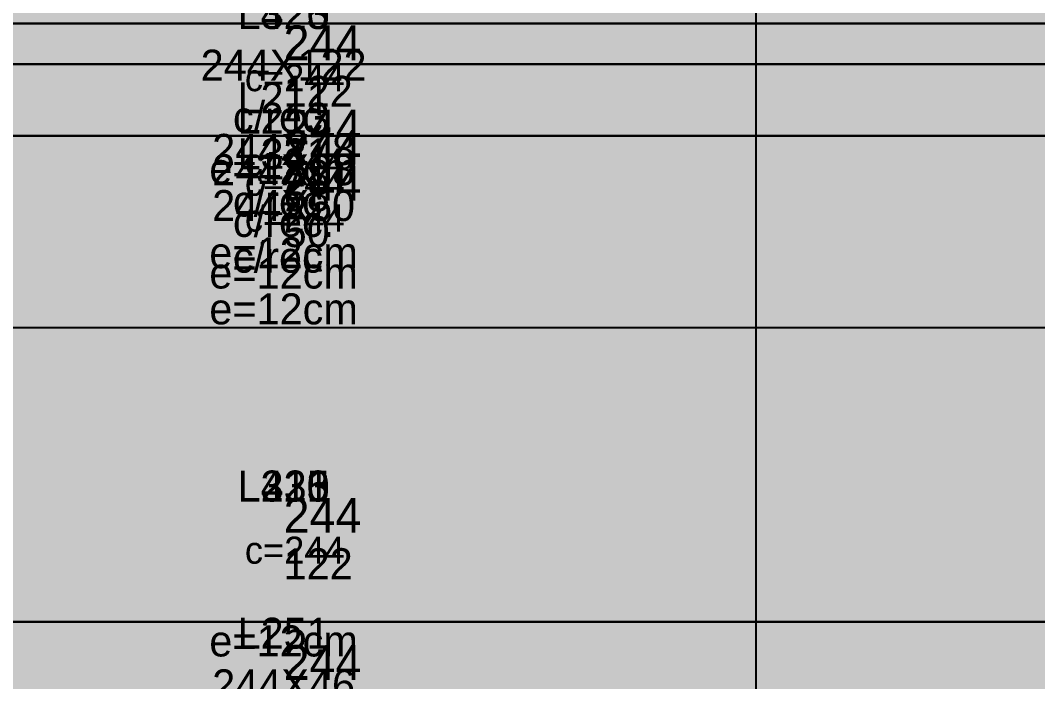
# Model space of a CAD drawing. Extents: x -13000 to 6245, y -61 to 2973.
# Drawn here: x 298 to 560.7, y 274.6 to 445.3 of the extents above; entities that cross this region are included whole.
import ezdxf

# ---------------------------------------------------------------- set-up
doc = ezdxf.new("R2010")
doc.units = 0
for name, color, linetype in [('3', 3, 'Continuous'), ('4', 4, 'Continuous'), ('AUX00', 7, 'Continuous'), ('Hachura', 251, 'Continuous'), ('Painéis', 200, 'Continuous')]:
    doc.layers.add(name, color=color, linetype=linetype)

msp = doc.modelspace()

# ---------------------------------------------------------------- hatches: boundary and pattern name
at = {"layer": 'Hachura'}
h = msp.add_hatch(color=7, dxfattribs=at)
h.dxf.hatch_style = 1
h.paths.add_polyline_path([(0, 0), (6184.2, 0), (6184.2, 2970), (0, 2970)])
h = msp.add_hatch(color=7, dxfattribs=at)
h.dxf.hatch_style = 1
h.paths.add_polyline_path([(0, 0), (5984.2, 0), (5984.2, 2870), (0, 2870)])
h = msp.add_hatch(color=7, dxfattribs=at)
h.dxf.hatch_style = 1
h.paths.add_polyline_path([(0, 0), (5984.2, 0), (5984.2, 2870), (0, 2870)])
h = msp.add_hatch(color=7, dxfattribs=at)
h.dxf.hatch_style = 1
h.paths.add_polyline_path([(0, 0), (817.8, 0), (817.8, 444.5), (0, 444.5)])
h = msp.add_hatch(color=7, dxfattribs=at)
h.dxf.hatch_style = 1
h.paths.add_polyline_path([(0, 0), (817.8, 0), (817.8, 434), (0, 434)])
h = msp.add_hatch(color=7, dxfattribs=at)
h.dxf.hatch_style = 1
h.paths.add_polyline_path([(0, 0), (852.1, 0), (852.1, 415.5), (0, 415.5)])
h = msp.add_hatch(color=7, dxfattribs=at)
h.dxf.hatch_style = 1
h.paths.add_polyline_path([(0, 0), (816.5, 0), (816.5, 290), (0, 290)])

# ---------------------------------------------------------------- linework, layer by layer
at = {"layer": '3'}
for p, q in [((817.8, 444.5), (0, 444.5)), ((817.8, 434), (0, 434)), ((852.1, 415.5), (0, 415.5)), ((816.5, 290), (0, 290))]:
    msp.add_line(p, q, dxfattribs=at)
for points in [[(488, 0), (488, 2970)], [(488, 0), (488, 2870)], [(488, 0), (488, 2870)], [(0, 444.5), (817.8, 444.5)], [(488, 0), (488, 444.5)], [(0, 434), (817.8, 434)], [(488, 0), (488, 434)], [(0, 415.5), (852.1, 415.5)], [(488, 0), (488, 415.5)], [(0, 366), (817.8, 366)], [(0, 366), (817.8, 366)], [(0, 366), (5984.2, 366)], [(0, 366), (6184.2, 366)], [(0, 366), (852.1, 366)], [(0, 366), (5984.2, 366)], [(0, 290), (816.5, 290)], [(488, 0), (488, 290)]]:
    msp.add_lwpolyline(points, dxfattribs=at)
at = {"layer": '3', "lineweight": 25}
for points in [[(0, 0), (817.8, 0), (817.8, 444.5), (0, 444.5)], [(0, 0), (817.8, 0), (817.8, 434), (0, 434)], [(0, 0), (852.1, 0), (852.1, 415.5), (0, 415.5)], [(0, 0), (816.5, 0), (816.5, 290), (0, 290)]]:
    msp.add_lwpolyline(points, close=True, dxfattribs=at)
at = {"layer": 'Painéis', "lineweight": 18}
for p, q in [((488, 0), (488, 2970)), ((488, 0), (488, 2870)), ((488, 0), (488, 2870)), ((0, 444.5), (817.8, 444.5)), ((488, 0), (488, 444.5)), ((0, 434), (817.8, 434)), ((488, 0), (488, 434)), ((0, 415.5), (852.1, 415.5)), ((488, 0), (488, 415.5)), ((0, 366), (817.8, 366)), ((0, 366), (817.8, 366)), ((0, 366), (5984.2, 366)), ((0, 366), (6184.2, 366)), ((0, 366), (852.1, 366)), ((0, 366), (5984.2, 366)), ((0, 290), (816.5, 290)), ((488, 0), (488, 290))]:
    msp.add_line(p, q, dxfattribs=at)

# ---------------------------------------------------------------- texts
at = {"layer": '3'}
for p in [(356, 427), (356, 427), (356, 427), (356, 405.25), (356, 400), (356, 390.75), (356, 305), (356, 305), (356, 305), (356, 305), (356, 305), (356, 305)]:
    msp.add_text('c=244', height=7, dxfattribs=at).set_placement(p)
at = {"layer": '4'}
for s, height, p in [('244', 9, (366, 435)), ('244', 9, (366, 435)), ('244', 9, (366, 435)), ('122', 8, (366, 423)), ('122', 8, (366, 423)), ('122', 8, (366, 423)), ('244', 9, (366, 413.25)), ('244', 9, (366, 408)), ('78', 8, (366, 401.25)), ('244', 9, (366, 398.75)), ('68', 8, (366, 396)), ('50', 8, (366, 386.75)), ('244', 9, (366, 313)), ('244', 9, (366, 313)), ('244', 9, (366, 313)), ('244', 9, (366, 313)), ('244', 9, (366, 313)), ('244', 9, (366, 313)), ('122', 8, (366, 301)), ('122', 8, (366, 301)), ('122', 8, (366, 301)), ('122', 8, (366, 301)), ('122', 8, (366, 301)), ('122', 8, (366, 301)), ('244', 9, (366, 275))]:
    msp.add_text(s, height=height, dxfattribs=at).set_placement(p)
at = {"layer": 'AUX00', "char_height": 8, "attachment_point": 5}
for s, insert in [('\\pxqc;L323^J244X122^Jc/rec.^Je=12cm', (366, 427)), ('\\pxqc;L325^J244X122^Jc/rec.^Je=12cm', (366, 427)), ('\\pxqc;L420^J244X122^Jc/rec.^Je=12cm', (366, 427)), ('\\pxqc;L211^J244X78^Jc/rec.^Je=12cm', (366, 405.25)), ('\\pxqc;L213^J244X68^Jc/rec.^Je=12cm', (366, 400)), ('\\pxqc;L331^J244X50^Jc/rec.^Je=12cm', (366, 390.75)), ('\\pxqc;L211^J244X122^Jc/rec.^Je=12cm', (366, 305)), ('\\pxqc;L213^J244X122^Jc/rec.^Je=12cm', (366, 305)), ('\\pxqc;L323^J244X122^Jc/rec.^Je=12cm', (366, 305)), ('\\pxqc;L325^J244X122^Jc/rec.^Je=12cm', (366, 305)), ('\\pxqc;L331^J244X122^Jc/rec.^Je=12cm', (366, 305)), ('\\pxqc;L420^J244X122^Jc/rec.^Je=12cm', (366, 305)), ('\\pxqc;L251^J244X46^Jc/rec.^Je=12cm', (366, 267))]:
    msp.add_mtext(s, dxfattribs=dict(at, insert=insert))

doc.saveas('drawing.dxf')
